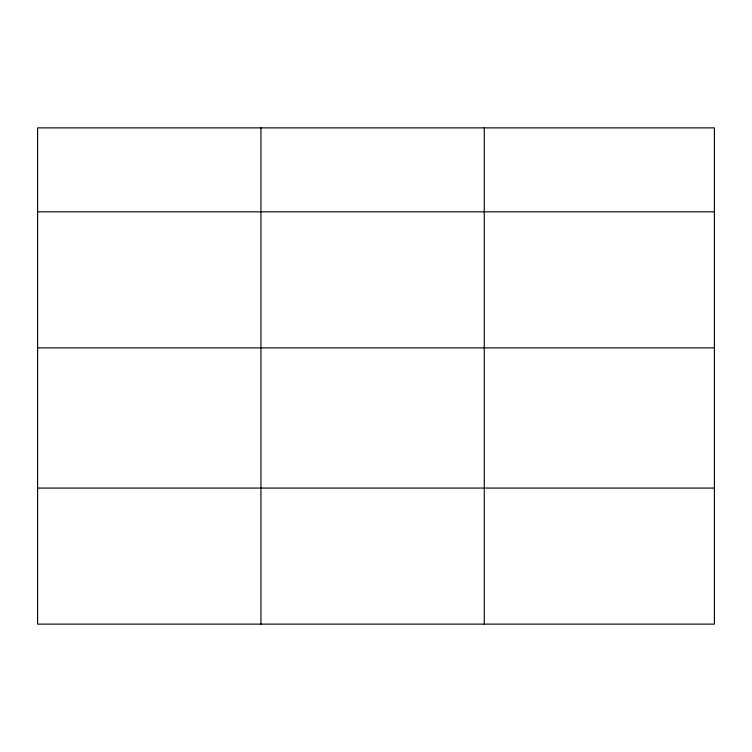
<?xml version="1.0" encoding="UTF-8"?>
<svg xmlns="http://www.w3.org/2000/svg" width="752" height="752" viewBox="0 0 752 752"><rect width="100%" height="100%" fill="white"/><g stroke="black" fill="none" stroke-linecap="round" stroke-linejoin="round"><path stroke-width="1.13" d="M714.4 347.875L714.4 127.878L37.6 127.878L37.6 624.122L714.4 624.122L714.4 347.875L37.6 347.875M37.6 211.82L714.4 211.82M37.6 488.067L714.4 488.067M484.288 127.878L484.288 624.122M260.944 127.878L260.944 624.122"/></g></svg>
